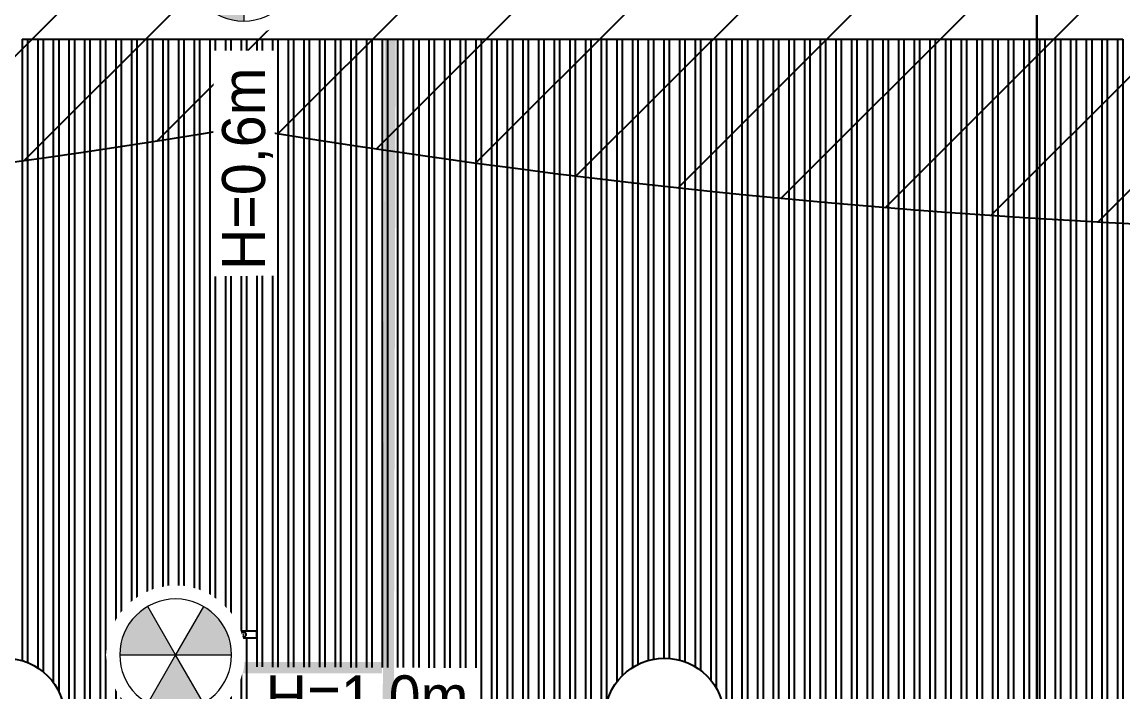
# Model space of a CAD drawing. Header units: millimetres. Extents: x -107267 to 109426, y -98906 to 83910.
# Drawn here: x -4013 to 341, y -2966 to -314 of the extents above; entities that cross this region are included whole.
import ezdxf
from ezdxf.enums import TextEntityAlignment as Align

# ---------------------------------------------------------------- set-up
doc = ezdxf.new("R2010")
doc.units = ezdxf.units.MM
doc.linetypes.add('HIDDEN2', pattern=[0.1875, 0.125, -0.0625])
for name, color, linetype in [('00 - wipout', 1, 'Continuous'), ('00 - ZONA DE PROTEÇÃO', 4, 'Continuous'), ('00 - Zona de proteção 2d', 4, 'Continuous'), ('Left View-MISC', 7, 'Continuous'), ('Top (Plan) View-MISC', 7, 'Continuous')]:
    doc.layers.add(name, color=color, linetype=linetype)
doc.layers.add('00_SPDA_captacao_novo', color=5, linetype='Continuous', lineweight=9)

# ---------------------------------------------------------------- blocks, each defined once
blk = doc.blocks.new('M3G_P_CPTOR AEREO 600')
blk.add_attdef('ALTURA', text='', height=1.7).set_placement((0.739, -2.574), align=Align.TOP_LEFT)
at = {"color": 255, "lineweight": 0}
blk.add_wipeout([(-0.23, 2.19), (-0.68, 2.094), (-1.101, 1.907), (-1.473, 1.636), (-1.781, 1.294), (-2.012, 0.896), (-2.154, 0.458), (-2.202, 0), (-2.154, -0.458), (-2.012, -0.896), (-1.781, -1.294), (-1.473, -1.636), (-1.101, -1.907), (-0.68, -2.094), (-0.23, -2.19), (0.23, -2.19), (0.68, -2.094), (1.101, -1.907), (1.473, -1.636), (1.781, -1.294), (2.012, -0.896), (2.154, -0.458), (2.202, 0), (2.154, 0.458), (2.012, 0.896), (1.781, 1.294), (1.473, 1.636), (1.101, 1.907), (0.68, 2.094), (0.23, 2.19)], dxfattribs=at)
at = {"lineweight": 9}
h = blk.add_hatch(color=256, dxfattribs=at)
h.dxf.hatch_style = 1
h.paths.add_polyline_path([(0.884, 1.532, 0.267949), (-0.884, 1.532), (0, 0)])
h.paths.add_polyline_path([(-1.769, 0, 0.267949), (-0.884, -1.532), (0, 0)])
h.paths.add_polyline_path([(0.884, -1.532, 0.267949), (1.769, 0), (0, 0)])
for p, q in [((0, 0), (-0.884, 1.532)), ((0.884, 1.532), (0, 0)), ((-1.769, 0), (0, 0)), ((0, 0), (-0.884, -1.532)), ((0.884, -1.532), (0, 0)), ((0, 0), (1.769, 0))]:
    blk.add_line(p, q, dxfattribs=at)
blk.add_circle((0, 0), 1.769, dxfattribs=at)
blk = doc.blocks.new('*U481')
at = {"layer": 'Top (Plan) View-MISC', "color": 0, "linetype": 'ByBlock', "lineweight": -2}
for p, q in [((-3992.3, -381.9), (-3951.6, -381.9)), ((-3930.4, -381.9), (-3889.7, -381.9)), ((-3868.5, -381.9), (-3827.8, -381.9)), ((-3806.6, -381.9), (-3765.9, -381.9)), ((-3744.7, -381.9), (-3704, -381.9)), ((-3682.8, -381.9), (-3642.1, -381.9)), ((-3620.9, -381.9), (-3580.2, -381.9)), ((-3559, -381.9), (-3518.3, -381.9)), ((-3497.1, -381.9), (-3456.4, -381.9)), ((-3435.2, -381.9), (-3394.5, -381.9)), ((-3373.3, -381.9), (-3332.6, -381.9)), ((-3311.4, -381.9), (-3270.7, -381.9)), ((-3249.5, -381.9), (-3208.8, -381.9)), ((-3187.6, -381.9), (-3146.9, -381.9)), ((-3125.7, -381.9), (-3085, -381.9)), ((-3063.8, -381.9), (-3023.1, -381.9)), ((-3001.9, -381.9), (-2961.2, -381.9)), ((-2940, -381.9), (-2899.3, -381.9)), ((-2878.1, -381.9), (-2837.4, -381.9)), ((-2816.2, -381.9), (-2775.5, -381.9)), ((-2754.3, -381.9), (-2713.6, -381.9)), ((-2692.4, -381.9), (-2651.7, -381.9)), ((-2630.5, -381.9), (-2589.8, -381.9)), ((-2568.6, -381.9), (-2527.9, -381.9)), ((-2506.7, -381.9), (-2466, -381.9)), ((-2444.8, -381.9), (-2404.1, -381.9)), ((-2382.9, -381.9), (-2342.2, -381.9)), ((-2321, -381.9), (-2280.3, -381.9)), ((-2259.1, -381.9), (-2218.4, -381.9)), ((-2197.2, -381.9), (-2156.5, -381.9)), ((-2135.3, -381.9), (-2094.6, -381.9)), ((-2073.4, -381.9), (-2032.7, -381.9)), ((-2011.5, -381.9), (-1970.8, -381.9)), ((-1949.6, -381.9), (-1908.9, -381.9)), ((-1887.7, -381.9), (-1847, -381.9)), ((-1825.8, -381.9), (-1785.1, -381.9)), ((-1763.9, -381.9), (-1723.2, -381.9)), ((-1702, -381.9), (-1661.3, -381.9)), ((-1640.1, -381.9), (-1599.4, -381.9)), ((-1578.2, -381.9), (-1537.5, -381.9)), ((-1516.3, -381.9), (-1475.6, -381.9)), ((-1454.4, -381.9), (-1413.7, -381.9)), ((-1392.5, -381.9), (-1351.8, -381.9)), ((-1330.6, -381.9), (-1290, -381.9)), ((-1268.7, -381.9), (-1228.1, -381.9)), ((-1206.8, -381.9), (-1166.2, -381.9)), ((-1144.9, -381.9), (-1104.3, -381.9)), ((-1083, -381.9), (-1042.4, -381.9)), ((-1021.1, -381.9), (-980.5, -381.9)), ((-959.2, -381.9), (-918.6, -381.9)), ((-897.4, -381.9), (-856.7, -381.9)), ((-835.5, -381.9), (-794.8, -381.9)), ((-773.6, -381.9), (-732.9, -381.9)), ((-711.7, -381.9), (-671, -381.9)), ((-649.8, -381.9), (-609.1, -381.9)), ((-587.9, -381.9), (-547.2, -381.9)), ((-526, -381.9), (-485.3, -381.9)), ((-464.1, -381.9), (-423.4, -381.9)), ((-402.2, -381.9), (-361.5, -381.9)), ((-340.3, -381.9), (-299.6, -381.9)), ((-278.4, -381.9), (-237.7, -381.9)), ((-216.5, -381.9), (-175.8, -381.9)), ((-154.6, -381.9), (-113.9, -381.9)), ((-92.7, -381.9), (-52, -381.9)), ((-30.8, -381.9), (9.9, -381.9)), ((31.1, -381.9), (71.8, -381.9)), ((93, -381.9), (133.7, -381.9)), ((154.9, -381.9), (195.6, -381.9)), ((216.8, -381.9), (257.5, -381.9)), ((278.7, -381.9), (319.4, -381.9))]:
    blk.add_line(p, q, dxfattribs=at)
blk = doc.blocks.new('*U482')
at = {"layer": 'Top (Plan) View-MISC', "color": 0, "linetype": 'ByBlock', "lineweight": -2}
for p, q in [((-3992.3, -381.9), (-3951.6, -381.9)), ((-3930.4, -381.9), (-3889.7, -381.9)), ((-3868.5, -381.9), (-3827.8, -381.9)), ((-3806.6, -381.9), (-3765.9, -381.9)), ((-3744.7, -381.9), (-3704, -381.9)), ((-3682.8, -381.9), (-3642.1, -381.9)), ((-3620.9, -381.9), (-3580.2, -381.9)), ((-3559, -381.9), (-3518.3, -381.9)), ((-3497.1, -381.9), (-3456.4, -381.9)), ((-3435.2, -381.9), (-3394.5, -381.9)), ((-3373.3, -381.9), (-3332.6, -381.9)), ((-3311.4, -381.9), (-3270.7, -381.9)), ((-3249.5, -381.9), (-3208.8, -381.9)), ((-3187.6, -381.9), (-3146.9, -381.9)), ((-3125.7, -381.9), (-3085, -381.9)), ((-3063.8, -381.9), (-3023.1, -381.9)), ((-3001.9, -381.9), (-2961.2, -381.9)), ((-2940, -381.9), (-2899.3, -381.9)), ((-2878.1, -381.9), (-2837.4, -381.9)), ((-2816.2, -381.9), (-2775.5, -381.9)), ((-2754.3, -381.9), (-2713.6, -381.9)), ((-2692.4, -381.9), (-2651.7, -381.9)), ((-2630.5, -381.9), (-2589.8, -381.9)), ((-2568.6, -381.9), (-2527.9, -381.9)), ((-2506.7, -381.9), (-2466, -381.9)), ((-2444.8, -381.9), (-2404.1, -381.9)), ((-2382.9, -381.9), (-2342.2, -381.9)), ((-2321, -381.9), (-2280.3, -381.9)), ((-2259.1, -381.9), (-2218.4, -381.9)), ((-2197.2, -381.9), (-2156.5, -381.9)), ((-2135.3, -381.9), (-2094.6, -381.9)), ((-2073.4, -381.9), (-2032.7, -381.9)), ((-2011.5, -381.9), (-1970.8, -381.9)), ((-1949.6, -381.9), (-1908.9, -381.9)), ((-1887.7, -381.9), (-1847, -381.9)), ((-1825.8, -381.9), (-1785.1, -381.9)), ((-1763.9, -381.9), (-1723.2, -381.9)), ((-1702, -381.9), (-1661.3, -381.9)), ((-1640.1, -381.9), (-1599.4, -381.9)), ((-1578.2, -381.9), (-1537.5, -381.9)), ((-1516.3, -381.9), (-1475.6, -381.9)), ((-1454.4, -381.9), (-1413.7, -381.9)), ((-1392.5, -381.9), (-1351.8, -381.9)), ((-1330.6, -381.9), (-1290, -381.9)), ((-1268.7, -381.9), (-1228.1, -381.9)), ((-1206.8, -381.9), (-1166.2, -381.9)), ((-1144.9, -381.9), (-1104.3, -381.9)), ((-1083, -381.9), (-1042.4, -381.9)), ((-1021.1, -381.9), (-980.5, -381.9)), ((-959.2, -381.9), (-918.6, -381.9)), ((-897.4, -381.9), (-856.7, -381.9)), ((-835.5, -381.9), (-794.8, -381.9)), ((-773.6, -381.9), (-732.9, -381.9)), ((-711.7, -381.9), (-671, -381.9)), ((-649.8, -381.9), (-609.1, -381.9)), ((-587.9, -381.9), (-547.2, -381.9)), ((-526, -381.9), (-485.3, -381.9)), ((-464.1, -381.9), (-423.4, -381.9)), ((-402.2, -381.9), (-361.5, -381.9)), ((-340.3, -381.9), (-299.6, -381.9)), ((-278.4, -381.9), (-237.7, -381.9)), ((-216.5, -381.9), (-175.8, -381.9)), ((-154.6, -381.9), (-113.9, -381.9)), ((-92.7, -381.9), (-52, -381.9)), ((-30.8, -381.9), (9.9, -381.9)), ((31.1, -381.9), (71.8, -381.9)), ((93, -381.9), (133.7, -381.9)), ((154.9, -381.9), (195.6, -381.9)), ((216.8, -381.9), (257.5, -381.9)), ((278.7, -381.9), (319.4, -381.9))]:
    blk.add_line(p, q, dxfattribs=at)
blk = doc.blocks.new('*U857')
at = {"layer": 'Top (Plan) View-MISC', "color": 0, "linetype": 'ByBlock', "lineweight": -2}
for p, q in [((319.4, -381.9), (319.4, -7621.9)), ((319.4, -381.9), (340.6, -381.9)), ((340.6, -381.9), (340.6, -7621.9))]:
    blk.add_line(p, q, dxfattribs=at)
blk = doc.blocks.new('*U858')
at = {"layer": 'Top (Plan) View-MISC', "color": 0, "linetype": 'ByBlock', "lineweight": -2}
for p, q in [((257.5, -381.9), (257.5, -7621.9)), ((257.5, -381.9), (278.7, -381.9)), ((278.7, -381.9), (278.7, -7621.9))]:
    blk.add_line(p, q, dxfattribs=at)
blk = doc.blocks.new('*U859')
at = {"layer": 'Top (Plan) View-MISC', "color": 0, "linetype": 'ByBlock', "lineweight": -2}
for p, q in [((195.6, -381.9), (195.6, -7621.9)), ((195.6, -381.9), (216.8, -381.9)), ((216.8, -381.9), (216.8, -7621.9))]:
    blk.add_line(p, q, dxfattribs=at)
blk = doc.blocks.new('*U860')
at = {"layer": 'Top (Plan) View-MISC', "color": 0, "linetype": 'ByBlock', "lineweight": -2}
for p, q in [((133.7, -381.9), (133.7, -7621.9)), ((133.7, -381.9), (154.9, -381.9)), ((154.9, -381.9), (154.9, -7621.9))]:
    blk.add_line(p, q, dxfattribs=at)
blk = doc.blocks.new('*U861')
at = {"layer": 'Top (Plan) View-MISC', "color": 0, "linetype": 'ByBlock', "lineweight": -2}
for p, q in [((71.8, -381.9), (71.8, -7621.9)), ((71.8, -381.9), (93, -381.9)), ((93, -381.9), (93, -7621.9))]:
    blk.add_line(p, q, dxfattribs=at)
blk = doc.blocks.new('*U862')
at = {"layer": 'Top (Plan) View-MISC', "color": 0, "linetype": 'ByBlock', "lineweight": -2}
for p, q in [((9.9, -381.9), (9.9, -7621.9)), ((9.9, -381.9), (31.1, -381.9)), ((31.1, -381.9), (31.1, -7621.9))]:
    blk.add_line(p, q, dxfattribs=at)
blk = doc.blocks.new('*U863')
at = {"layer": 'Top (Plan) View-MISC', "color": 0, "linetype": 'ByBlock', "lineweight": -2}
for p, q in [((-52, -381.9), (-52, -7621.9)), ((-52, -381.9), (-30.8, -381.9)), ((-30.8, -381.9), (-30.8, -7621.9))]:
    blk.add_line(p, q, dxfattribs=at)
blk = doc.blocks.new('*U864')
at = {"layer": 'Top (Plan) View-MISC', "color": 0, "linetype": 'ByBlock', "lineweight": -2}
for p, q in [((-113.9, -381.9), (-113.9, -7621.9)), ((-113.9, -381.9), (-92.7, -381.9)), ((-92.7, -381.9), (-92.7, -7621.9))]:
    blk.add_line(p, q, dxfattribs=at)
blk = doc.blocks.new('*U865')
at = {"layer": 'Top (Plan) View-MISC', "color": 0, "linetype": 'ByBlock', "lineweight": -2}
for p, q in [((-175.8, -381.9), (-175.8, -7621.9)), ((-175.8, -381.9), (-154.6, -381.9)), ((-154.6, -381.9), (-154.6, -7621.9))]:
    blk.add_line(p, q, dxfattribs=at)
blk = doc.blocks.new('*U866')
at = {"layer": 'Top (Plan) View-MISC', "color": 0, "linetype": 'ByBlock', "lineweight": -2}
for p, q in [((-237.7, -381.9), (-237.7, -7621.9)), ((-237.7, -381.9), (-216.5, -381.9)), ((-216.5, -381.9), (-216.5, -7621.9))]:
    blk.add_line(p, q, dxfattribs=at)
blk = doc.blocks.new('*U867')
at = {"layer": 'Top (Plan) View-MISC', "color": 0, "linetype": 'ByBlock', "lineweight": -2}
for p, q in [((-299.6, -381.9), (-299.6, -7621.9)), ((-299.6, -381.9), (-278.4, -381.9)), ((-278.4, -381.9), (-278.4, -7621.9))]:
    blk.add_line(p, q, dxfattribs=at)
blk = doc.blocks.new('*U868')
at = {"layer": 'Top (Plan) View-MISC', "color": 0, "linetype": 'ByBlock', "lineweight": -2}
for p, q in [((-361.5, -381.9), (-361.5, -7621.9)), ((-361.5, -381.9), (-340.3, -381.9)), ((-340.3, -381.9), (-340.3, -7621.9))]:
    blk.add_line(p, q, dxfattribs=at)
blk = doc.blocks.new('*U869')
at = {"layer": 'Top (Plan) View-MISC', "color": 0, "linetype": 'ByBlock', "lineweight": -2}
for p, q in [((-423.4, -381.9), (-423.4, -7621.9)), ((-423.4, -381.9), (-402.2, -381.9)), ((-402.2, -381.9), (-402.2, -7621.9))]:
    blk.add_line(p, q, dxfattribs=at)
blk = doc.blocks.new('*U870')
at = {"layer": 'Top (Plan) View-MISC', "color": 0, "linetype": 'ByBlock', "lineweight": -2}
for p, q in [((-485.3, -381.9), (-485.3, -7621.9)), ((-485.3, -381.9), (-464.1, -381.9)), ((-464.1, -381.9), (-464.1, -7621.9))]:
    blk.add_line(p, q, dxfattribs=at)
blk = doc.blocks.new('*U871')
at = {"layer": 'Top (Plan) View-MISC', "color": 0, "linetype": 'ByBlock', "lineweight": -2}
for p, q in [((-547.2, -381.9), (-547.2, -7621.9)), ((-547.2, -381.9), (-526, -381.9)), ((-526, -381.9), (-526, -7621.9))]:
    blk.add_line(p, q, dxfattribs=at)
blk = doc.blocks.new('*U872')
at = {"layer": 'Top (Plan) View-MISC', "color": 0, "linetype": 'ByBlock', "lineweight": -2}
for p, q in [((-609.1, -381.9), (-609.1, -7621.9)), ((-609.1, -381.9), (-587.9, -381.9)), ((-587.9, -381.9), (-587.9, -7621.9))]:
    blk.add_line(p, q, dxfattribs=at)
blk = doc.blocks.new('*U873')
at = {"layer": 'Top (Plan) View-MISC', "color": 0, "linetype": 'ByBlock', "lineweight": -2}
for p, q in [((-671, -381.9), (-671, -7621.9)), ((-671, -381.9), (-649.8, -381.9)), ((-649.8, -381.9), (-649.8, -7621.9))]:
    blk.add_line(p, q, dxfattribs=at)
blk = doc.blocks.new('*U874')
at = {"layer": 'Top (Plan) View-MISC', "color": 0, "linetype": 'ByBlock', "lineweight": -2}
for p, q in [((-732.9, -381.9), (-732.9, -7621.9)), ((-732.9, -381.9), (-711.7, -381.9)), ((-711.7, -381.9), (-711.7, -7621.9))]:
    blk.add_line(p, q, dxfattribs=at)
blk = doc.blocks.new('*U875')
at = {"layer": 'Top (Plan) View-MISC', "color": 0, "linetype": 'ByBlock', "lineweight": -2}
for p, q in [((-794.8, -381.9), (-794.8, -7621.9)), ((-794.8, -381.9), (-773.6, -381.9)), ((-773.6, -381.9), (-773.6, -7621.9))]:
    blk.add_line(p, q, dxfattribs=at)
blk = doc.blocks.new('*U876')
at = {"layer": 'Top (Plan) View-MISC', "color": 0, "linetype": 'ByBlock', "lineweight": -2}
for p, q in [((-856.7, -381.9), (-856.7, -7621.9)), ((-856.7, -381.9), (-835.5, -381.9)), ((-835.5, -381.9), (-835.5, -7621.9))]:
    blk.add_line(p, q, dxfattribs=at)
blk = doc.blocks.new('*U877')
at = {"layer": 'Top (Plan) View-MISC', "color": 0, "linetype": 'ByBlock', "lineweight": -2}
for p, q in [((-918.6, -381.9), (-918.6, -7621.9)), ((-918.6, -381.9), (-897.4, -381.9)), ((-897.4, -381.9), (-897.4, -7621.9))]:
    blk.add_line(p, q, dxfattribs=at)
blk = doc.blocks.new('*U878')
at = {"layer": 'Top (Plan) View-MISC', "color": 0, "linetype": 'ByBlock', "lineweight": -2}
for p, q in [((-980.5, -381.9), (-980.5, -7621.9)), ((-980.5, -381.9), (-959.2, -381.9)), ((-959.2, -381.9), (-959.2, -7621.9))]:
    blk.add_line(p, q, dxfattribs=at)
blk = doc.blocks.new('*U879')
at = {"layer": 'Top (Plan) View-MISC', "color": 0, "linetype": 'ByBlock', "lineweight": -2}
for p, q in [((-1042.4, -381.9), (-1042.4, -7621.9)), ((-1042.4, -381.9), (-1021.1, -381.9)), ((-1021.1, -381.9), (-1021.1, -7621.9))]:
    blk.add_line(p, q, dxfattribs=at)
blk = doc.blocks.new('*U880')
at = {"layer": 'Top (Plan) View-MISC', "color": 0, "linetype": 'ByBlock', "lineweight": -2}
for p, q in [((-1104.3, -381.9), (-1104.3, -7621.9)), ((-1104.3, -381.9), (-1083, -381.9)), ((-1083, -381.9), (-1083, -7621.9))]:
    blk.add_line(p, q, dxfattribs=at)
blk = doc.blocks.new('*U881')
at = {"layer": 'Top (Plan) View-MISC', "color": 0, "linetype": 'ByBlock', "lineweight": -2}
for p, q in [((-1166.2, -381.9), (-1166.2, -3350.9)), ((-1166.2, -381.9), (-1144.9, -381.9)), ((-1144.9, -381.9), (-1144.9, -3350.9))]:
    blk.add_line(p, q, dxfattribs=at)
blk = doc.blocks.new('*U882')
at = {"layer": 'Top (Plan) View-MISC', "color": 0, "linetype": 'ByBlock', "lineweight": -2}
for p, q in [((-1228.1, -381.9), (-1228.1, -3350.9)), ((-1228.1, -381.9), (-1206.8, -381.9)), ((-1206.8, -381.9), (-1206.8, -3350.9))]:
    blk.add_line(p, q, dxfattribs=at)
blk = doc.blocks.new('*U883')
at = {"layer": 'Top (Plan) View-MISC', "color": 0, "linetype": 'ByBlock', "lineweight": -2}
for p, q in [((-1290, -381.9), (-1290, -2918.2)), ((-1290, -381.9), (-1268.7, -381.9)), ((-1268.7, -381.9), (-1268.7, -2948.6))]:
    blk.add_line(p, q, dxfattribs=at)
blk = doc.blocks.new('*U884')
at = {"layer": 'Top (Plan) View-MISC', "color": 0, "linetype": 'ByBlock', "lineweight": -2}
for p, q in [((-1351.8, -381.9), (-1351.8, -2865.1)), ((-1351.8, -381.9), (-1330.6, -381.9)), ((-1330.6, -381.9), (-1330.6, -2879.3))]:
    blk.add_line(p, q, dxfattribs=at)
blk = doc.blocks.new('*U885')
at = {"layer": 'Top (Plan) View-MISC', "color": 0, "linetype": 'ByBlock', "lineweight": -2}
for p, q in [((-1413.7, -381.9), (-1413.7, -2839.4)), ((-1413.7, -381.9), (-1392.5, -381.9)), ((-1392.5, -381.9), (-1392.5, -2845.9))]:
    blk.add_line(p, q, dxfattribs=at)
blk = doc.blocks.new('*U886')
at = {"layer": 'Top (Plan) View-MISC', "color": 0, "linetype": 'ByBlock', "lineweight": -2}
for p, q in [((-1475.6, -381.9), (-1475.6, -2832)), ((-1475.6, -381.9), (-1454.4, -381.9)), ((-1454.4, -381.9), (-1454.4, -2832.6))]:
    blk.add_line(p, q, dxfattribs=at)
blk = doc.blocks.new('*U887')
at = {"layer": 'Top (Plan) View-MISC', "color": 0, "linetype": 'ByBlock', "lineweight": -2}
for p, q in [((-1537.5, -381.9), (-1537.5, -2841)), ((-1537.5, -381.9), (-1516.3, -381.9)), ((-1516.3, -381.9), (-1516.3, -2836))]:
    blk.add_line(p, q, dxfattribs=at)
blk = doc.blocks.new('*U888')
at = {"layer": 'Top (Plan) View-MISC', "color": 0, "linetype": 'ByBlock', "lineweight": -2}
for p, q in [((-1599.4, -381.9), (-1599.4, -2868.9)), ((-1599.4, -381.9), (-1578.2, -381.9)), ((-1578.2, -381.9), (-1578.2, -2856.9))]:
    blk.add_line(p, q, dxfattribs=at)
blk = doc.blocks.new('*U889')
at = {"layer": 'Top (Plan) View-MISC', "color": 0, "linetype": 'ByBlock', "lineweight": -2}
for p, q in [((-1661.3, -381.9), (-1661.3, -2926.1)), ((-1661.3, -381.9), (-1640.1, -381.9)), ((-1640.1, -381.9), (-1640.1, -2901.6))]:
    blk.add_line(p, q, dxfattribs=at)
blk = doc.blocks.new('*U890')
at = {"layer": 'Top (Plan) View-MISC', "color": 0, "linetype": 'ByBlock', "lineweight": -2}
for p, q in [((-1723.2, -381.9), (-1723.2, -7621.9)), ((-1723.2, -381.9), (-1702, -381.9)), ((-1702, -381.9), (-1702, -3011.7))]:
    blk.add_line(p, q, dxfattribs=at)
blk = doc.blocks.new('*U891')
at = {"layer": 'Top (Plan) View-MISC', "color": 0, "linetype": 'ByBlock', "lineweight": -2}
for p, q in [((-1785.1, -381.9), (-1785.1, -7621.9)), ((-1785.1, -381.9), (-1763.9, -381.9)), ((-1763.9, -381.9), (-1763.9, -7621.9))]:
    blk.add_line(p, q, dxfattribs=at)
blk = doc.blocks.new('*U892')
at = {"layer": 'Top (Plan) View-MISC', "color": 0, "linetype": 'ByBlock', "lineweight": -2}
for p, q in [((-1847, -381.9), (-1847, -7621.9)), ((-1847, -381.9), (-1825.8, -381.9)), ((-1825.8, -381.9), (-1825.8, -7621.9))]:
    blk.add_line(p, q, dxfattribs=at)
blk = doc.blocks.new('*U893')
at = {"layer": 'Top (Plan) View-MISC', "color": 0, "linetype": 'ByBlock', "lineweight": -2}
for p, q in [((-1908.9, -381.9), (-1908.9, -7621.9)), ((-1908.9, -381.9), (-1887.7, -381.9)), ((-1887.7, -381.9), (-1887.7, -7621.9))]:
    blk.add_line(p, q, dxfattribs=at)
blk = doc.blocks.new('*U894')
at = {"layer": 'Top (Plan) View-MISC', "color": 0, "linetype": 'ByBlock', "lineweight": -2}
for p, q in [((-1970.8, -381.9), (-1970.8, -7621.9)), ((-1970.8, -381.9), (-1949.6, -381.9)), ((-1949.6, -381.9), (-1949.6, -7621.9))]:
    blk.add_line(p, q, dxfattribs=at)
blk = doc.blocks.new('*U895')
at = {"layer": 'Top (Plan) View-MISC', "color": 0, "linetype": 'ByBlock', "lineweight": -2}
for p, q in [((-2032.7, -381.9), (-2032.7, -7621.9)), ((-2032.7, -381.9), (-2011.5, -381.9)), ((-2011.5, -381.9), (-2011.5, -7621.9))]:
    blk.add_line(p, q, dxfattribs=at)
blk = doc.blocks.new('*U896')
at = {"layer": 'Top (Plan) View-MISC', "color": 0, "linetype": 'ByBlock', "lineweight": -2}
for p, q in [((-2094.6, -381.9), (-2094.6, -7621.9)), ((-2094.6, -381.9), (-2073.4, -381.9)), ((-2073.4, -381.9), (-2073.4, -7621.9))]:
    blk.add_line(p, q, dxfattribs=at)
blk = doc.blocks.new('*U897')
at = {"layer": 'Top (Plan) View-MISC', "color": 0, "linetype": 'ByBlock', "lineweight": -2}
for p, q in [((-2156.5, -381.9), (-2156.5, -7621.9)), ((-2156.5, -381.9), (-2135.3, -381.9)), ((-2135.3, -381.9), (-2135.3, -7621.9))]:
    blk.add_line(p, q, dxfattribs=at)
blk = doc.blocks.new('*U898')
at = {"layer": 'Top (Plan) View-MISC', "color": 0, "linetype": 'ByBlock', "lineweight": -2}
for p, q in [((-2218.4, -381.9), (-2218.4, -7621.9)), ((-2218.4, -381.9), (-2197.2, -381.9)), ((-2197.2, -381.9), (-2197.2, -7621.9))]:
    blk.add_line(p, q, dxfattribs=at)
blk = doc.blocks.new('*U899')
at = {"layer": 'Top (Plan) View-MISC', "color": 0, "linetype": 'ByBlock', "lineweight": -2}
for p, q in [((-2280.3, -381.9), (-2280.3, -7621.9)), ((-2280.3, -381.9), (-2259.1, -381.9)), ((-2259.1, -381.9), (-2259.1, -7621.9))]:
    blk.add_line(p, q, dxfattribs=at)
blk = doc.blocks.new('*U900')
at = {"layer": 'Top (Plan) View-MISC', "color": 0, "linetype": 'ByBlock', "lineweight": -2}
for p, q in [((-2342.2, -381.9), (-2342.2, -7621.9)), ((-2342.2, -381.9), (-2321, -381.9)), ((-2321, -381.9), (-2321, -7621.9))]:
    blk.add_line(p, q, dxfattribs=at)
blk = doc.blocks.new('*U901')
at = {"layer": 'Top (Plan) View-MISC', "color": 0, "linetype": 'ByBlock', "lineweight": -2}
for p, q in [((-2404.1, -381.9), (-2404.1, -7621.9)), ((-2404.1, -381.9), (-2382.9, -381.9)), ((-2382.9, -381.9), (-2382.9, -7621.9))]:
    blk.add_line(p, q, dxfattribs=at)
blk = doc.blocks.new('*U902')
at = {"layer": 'Top (Plan) View-MISC', "color": 0, "linetype": 'ByBlock', "lineweight": -2}
for p, q in [((-2466, -381.9), (-2466, -7621.9)), ((-2466, -381.9), (-2444.8, -381.9)), ((-2444.8, -381.9), (-2444.8, -7621.9))]:
    blk.add_line(p, q, dxfattribs=at)
blk = doc.blocks.new('*U903')
at = {"layer": 'Top (Plan) View-MISC', "color": 0, "linetype": 'ByBlock', "lineweight": -2}
for p, q in [((-2527.9, -381.9), (-2527.9, -7621.9)), ((-2527.9, -381.9), (-2506.7, -381.9)), ((-2506.7, -381.9), (-2506.7, -7621.9))]:
    blk.add_line(p, q, dxfattribs=at)
blk = doc.blocks.new('*U904')
at = {"layer": 'Top (Plan) View-MISC', "color": 0, "linetype": 'ByBlock', "lineweight": -2}
for p, q in [((-2589.8, -381.9), (-2589.8, -7621.9)), ((-2589.8, -381.9), (-2568.6, -381.9)), ((-2568.6, -381.9), (-2568.6, -7621.9))]:
    blk.add_line(p, q, dxfattribs=at)
blk = doc.blocks.new('*U905')
at = {"layer": 'Top (Plan) View-MISC', "color": 0, "linetype": 'ByBlock', "lineweight": -2}
for p, q in [((-2651.7, -381.9), (-2651.7, -7621.9)), ((-2651.7, -381.9), (-2630.5, -381.9)), ((-2630.5, -381.9), (-2630.5, -7621.9))]:
    blk.add_line(p, q, dxfattribs=at)
blk = doc.blocks.new('*U906')
at = {"layer": 'Top (Plan) View-MISC', "color": 0, "linetype": 'ByBlock', "lineweight": -2}
for p, q in [((-2713.6, -381.9), (-2713.6, -7621.9)), ((-2713.6, -381.9), (-2692.4, -381.9)), ((-2692.4, -381.9), (-2692.4, -7621.9))]:
    blk.add_line(p, q, dxfattribs=at)
blk = doc.blocks.new('*U907')
at = {"layer": 'Top (Plan) View-MISC', "color": 0, "linetype": 'ByBlock', "lineweight": -2}
for p, q in [((-2775.5, -381.9), (-2775.5, -7621.9)), ((-2775.5, -381.9), (-2754.3, -381.9)), ((-2754.3, -381.9), (-2754.3, -7621.9))]:
    blk.add_line(p, q, dxfattribs=at)
blk = doc.blocks.new('*U908')
at = {"layer": 'Top (Plan) View-MISC', "color": 0, "linetype": 'ByBlock', "lineweight": -2}
for p, q in [((-2837.4, -381.9), (-2837.4, -7621.9)), ((-2837.4, -381.9), (-2816.2, -381.9)), ((-2816.2, -381.9), (-2816.2, -7621.9))]:
    blk.add_line(p, q, dxfattribs=at)
blk = doc.blocks.new('*U909')
at = {"layer": 'Top (Plan) View-MISC', "color": 0, "linetype": 'ByBlock', "lineweight": -2}
for p, q in [((-2899.3, -381.9), (-2899.3, -7621.9)), ((-2899.3, -381.9), (-2878.1, -381.9)), ((-2878.1, -381.9), (-2878.1, -7621.9))]:
    blk.add_line(p, q, dxfattribs=at)
blk = doc.blocks.new('*U910')
at = {"layer": 'Top (Plan) View-MISC', "color": 0, "linetype": 'ByBlock', "lineweight": -2}
for p, q in [((-2961.2, -381.9), (-2961.2, -7621.9)), ((-2961.2, -381.9), (-2940, -381.9)), ((-2940, -381.9), (-2940, -7621.9))]:
    blk.add_line(p, q, dxfattribs=at)
blk = doc.blocks.new('*U911')
at = {"layer": 'Top (Plan) View-MISC', "color": 0, "linetype": 'ByBlock', "lineweight": -2}
for p, q in [((-3023.1, -381.9), (-3023.1, -7621.9)), ((-3023.1, -381.9), (-3001.9, -381.9)), ((-3001.9, -381.9), (-3001.9, -7621.9))]:
    blk.add_line(p, q, dxfattribs=at)
blk = doc.blocks.new('*U912')
at = {"layer": 'Top (Plan) View-MISC', "color": 0, "linetype": 'ByBlock', "lineweight": -2}
for p, q in [((-3085, -381.9), (-3085, -7621.9)), ((-3085, -381.9), (-3063.8, -381.9)), ((-3063.8, -381.9), (-3063.8, -7621.9))]:
    blk.add_line(p, q, dxfattribs=at)
blk = doc.blocks.new('*U913')
at = {"layer": 'Top (Plan) View-MISC', "color": 0, "linetype": 'ByBlock', "lineweight": -2}
for p, q in [((-3146.9, -381.9), (-3146.9, -2723.7)), ((-3146.9, -381.9), (-3125.7, -381.9)), ((-3125.7, -381.9), (-3125.7, -2723.7)), ((-3146.9, -2752.2), (-3146.9, -7621.9)), ((-3125.7, -2752.2), (-3125.7, -7613.3))]:
    blk.add_line(p, q, dxfattribs=at)
blk = doc.blocks.new('*U914')
at = {"layer": 'Top (Plan) View-MISC', "color": 0, "linetype": 'ByBlock', "lineweight": -2}
for p, q in [((-3208.8, -381.9), (-3208.8, -7621.9)), ((-3208.8, -381.9), (-3187.6, -381.9)), ((-3187.6, -381.9), (-3187.6, -2723.7)), ((-3187.6, -2752.2), (-3187.6, -7621.9))]:
    blk.add_line(p, q, dxfattribs=at)
blk = doc.blocks.new('*U915')
at = {"layer": 'Top (Plan) View-MISC', "color": 0, "linetype": 'ByBlock', "lineweight": -2}
for p, q in [((-3270.7, -381.9), (-3270.7, -4305.4)), ((-3270.7, -381.9), (-3249.5, -381.9)), ((-3249.5, -381.9), (-3249.5, -4305.4))]:
    blk.add_line(p, q, dxfattribs=at)
blk = doc.blocks.new('*U916')
at = {"layer": 'Top (Plan) View-MISC', "color": 0, "linetype": 'ByBlock', "lineweight": -2}
for p, q in [((-3332.6, -381.9), (-3332.6, -3974.2)), ((-3332.6, -381.9), (-3311.4, -381.9)), ((-3311.4, -381.9), (-3311.4, -4305.4))]:
    blk.add_line(p, q, dxfattribs=at)
blk = doc.blocks.new('*U917')
at = {"layer": 'Top (Plan) View-MISC', "color": 0, "linetype": 'ByBlock', "lineweight": -2}
for p, q in [((-3394.5, -381.9), (-3394.5, -3858)), ((-3394.5, -381.9), (-3373.3, -381.9)), ((-3373.3, -381.9), (-3373.3, -3883))]:
    blk.add_line(p, q, dxfattribs=at)
blk = doc.blocks.new('*U918')
at = {"layer": 'Top (Plan) View-MISC', "color": 0, "linetype": 'ByBlock', "lineweight": -2}
for p, q in [((-3456.4, -381.9), (-3456.4, -3812.3)), ((-3456.4, -381.9), (-3435.2, -381.9)), ((-3435.2, -381.9), (-3435.2, -3824.5))]:
    blk.add_line(p, q, dxfattribs=at)
blk = doc.blocks.new('*U919')
at = {"layer": 'Top (Plan) View-MISC', "color": 0, "linetype": 'ByBlock', "lineweight": -2}
for p, q in [((-3518.3, -381.9), (-3518.3, -3790.8)), ((-3518.3, -381.9), (-3497.1, -381.9)), ((-3497.1, -381.9), (-3497.1, -3796))]:
    blk.add_line(p, q, dxfattribs=at)
blk = doc.blocks.new('*U920')
at = {"layer": 'Top (Plan) View-MISC', "color": 0, "linetype": 'ByBlock', "lineweight": -2}
for p, q in [((-3580.2, -381.9), (-3580.2, -3787)), ((-3580.2, -381.9), (-3559, -381.9)), ((-3559, -381.9), (-3559, -3786.5))]:
    blk.add_line(p, q, dxfattribs=at)
blk = doc.blocks.new('*U921')
at = {"layer": 'Top (Plan) View-MISC', "color": 0, "linetype": 'ByBlock', "lineweight": -2}
for p, q in [((-3642.1, -381.9), (-3642.1, -3799.7)), ((-3642.1, -381.9), (-3620.9, -381.9)), ((-3620.9, -381.9), (-3620.9, -3793.4))]:
    blk.add_line(p, q, dxfattribs=at)
blk = doc.blocks.new('*U922')
at = {"layer": 'Top (Plan) View-MISC', "color": 0, "linetype": 'ByBlock', "lineweight": -2}
for p, q in [((-3704, -381.9), (-3704, -3832.4)), ((-3704, -381.9), (-3682.8, -381.9)), ((-3682.8, -381.9), (-3682.8, -3818.5))]:
    blk.add_line(p, q, dxfattribs=at)
blk = doc.blocks.new('*U923')
at = {"layer": 'Top (Plan) View-MISC', "color": 0, "linetype": 'ByBlock', "lineweight": -2}
for p, q in [((-3765.9, -381.9), (-3765.9, -3900)), ((-3765.9, -381.9), (-3744.7, -381.9)), ((-3744.7, -381.9), (-3744.7, -3870.5))]:
    blk.add_line(p, q, dxfattribs=at)
blk = doc.blocks.new('*U924')
at = {"layer": 'Top (Plan) View-MISC', "color": 0, "linetype": 'ByBlock', "lineweight": -2}
for p, q in [((-3827.8, -381.9), (-3827.8, -7621.9)), ((-3827.8, -381.9), (-3806.6, -381.9)), ((-3806.6, -381.9), (-3806.6, -7621.9))]:
    blk.add_line(p, q, dxfattribs=at)
blk = doc.blocks.new('*U925')
at = {"layer": 'Top (Plan) View-MISC', "color": 0, "linetype": 'ByBlock', "lineweight": -2}
for p, q in [((-3889.7, -381.9), (-3889.7, -2928)), ((-3889.7, -381.9), (-3868.5, -381.9)), ((-3868.5, -381.9), (-3868.5, -2962.7))]:
    blk.add_line(p, q, dxfattribs=at)
blk = doc.blocks.new('*U926')
at = {"layer": 'Top (Plan) View-MISC', "color": 0, "linetype": 'ByBlock', "lineweight": -2}
for p, q in [((-3951.6, -381.9), (-3951.6, -2869.8)), ((-3951.6, -381.9), (-3930.4, -381.9)), ((-3930.4, -381.9), (-3930.4, -2885.3))]:
    blk.add_line(p, q, dxfattribs=at)
blk = doc.blocks.new('*U927')
at = {"layer": 'Top (Plan) View-MISC', "color": 0, "linetype": 'ByBlock', "lineweight": -2}
for p, q in [((-4013.5, -381.9), (-4013.5, -2841.5)), ((-4013.5, -381.9), (-3992.3, -381.9)), ((-3992.3, -381.9), (-3992.3, -2848.8))]:
    blk.add_line(p, q, dxfattribs=at)
blk = doc.blocks.new('*U1140')
at = {"layer": 'Top (Plan) View-MISC', "color": 0, "linetype": 'ByBlock', "lineweight": -2}
blk.add_circle((-4079.9, -3068.3), 236.4, dxfattribs=at)
at = {"layer": 'Top (Plan) View-MISC', "color": 0, "linetype": 'ByBlock', "lineweight": -2, "extrusion": (0, 0, -1)}
blk.add_circle((4079.9, -3068.3), 0.344, dxfattribs=at)
blk = doc.blocks.new('*U1154')
at = {"layer": 'Top (Plan) View-MISC', "color": 0, "linetype": 'ByBlock', "lineweight": -2}
blk.add_circle((-1472.5, -3068.3), 236.4, dxfattribs=at)
at = {"layer": 'Top (Plan) View-MISC', "color": 0, "linetype": 'ByBlock', "lineweight": -2, "extrusion": (0, 0, -1)}
blk.add_circle((1472.5, -3068.3), 0.344, dxfattribs=at)
blk = doc.blocks.new('*U1167')
at = {"layer": 'Top (Plan) View-MISC', "color": 0, "linetype": 'ByBlock', "lineweight": -2}
blk.add_circle((-3138.2, -2737.7), 10, dxfattribs=at)
at = {"layer": 'Top (Plan) View-MISC', "color": 0, "linetype": 'ByBlock', "lineweight": -2, "extrusion": (0, 0, -1)}
blk.add_circle((3138.2, -2737.7), 0.209, dxfattribs=at)
blk = doc.blocks.new('*U1168')
at = {"layer": 'Top (Plan) View-MISC', "color": 0, "linetype": 'ByBlock', "lineweight": -2}
for p, q in [((-3189.4, -2752.2), (-3189.4, -2723.7)), ((-3189.4, -2723.7), (-3086.5, -2723.7)), ((-3086.5, -2723.7), (-3086.5, -2752.2)), ((-3086.5, -2752.2), (-3189.4, -2752.2))]:
    blk.add_line(p, q, dxfattribs=at)
blk = doc.blocks.new('*U1169')
at = {"layer": 'Top (Plan) View-MISC', "color": 0, "linetype": 'ByBlock', "lineweight": -2}
blk.add_circle((-3138.2, -2737.7), 10, dxfattribs=at)
blk = doc.blocks.new('*U2005')
at = {"layer": 'Left View-MISC', "color": 0, "linetype": 'ByBlock', "lineweight": -2}
for p, q in [((0, 138.1, 3450), (0, -10569.9, 3450)), ((0, 138.1, 4300), (0, -10569.9, 4300))]:
    blk.add_line(p, q, dxfattribs=at)
blk = doc.blocks.new('*U2006')
at = {"layer": 'Left View-MISC', "color": 0, "linetype": 'ByBlock', "lineweight": -2}
for p, q in [((0, -19130.6), (0, 4664.7)), ((0, -19130.6, -100), (0, 4664.7, -100))]:
    blk.add_line(p, q, dxfattribs=at)
blk = doc.blocks.new('*U2079')
at = {"layer": 'Left View-MISC', "color": 0, "linetype": 'ByBlock', "lineweight": -2}
for p, q in [((0, -7621.9, 5300), (0, 138.1, 4300)), ((0, 138.1, 4300), (0, -10569.9, 4300))]:
    blk.add_line(p, q, dxfattribs=at)
blk = doc.blocks.new('*U2136')
at = {"layer": 'Left View-MISC', "color": 0, "linetype": 'ByBlock', "lineweight": -2}
for p, q in [((0, -1765, 4545.2), (0, -1754.2, 4785.1)), ((0, -1806.6, 4647.6), (0, -1784.8, 4547.8)), ((0, -1836.7, 4785.1), (0, -1806.6, 4647.6)), ((0, -1999.9, 4785.1), (0, -2029.9, 4647.6)), ((0, -2029.9, 4647.6), (0, -2044.4, 4581.2)), ((0, -2082.4, 4785.1), (0, -2073.4, 4585))]:
    blk.add_line(p, q, dxfattribs=at)
for points, knots in [([(0, -1754.2, 4785.1), (0, -1754.2, 4785.1), (0, -1754.2, 4785.1), (0, -1754.4, 4785.1), (0, -1756.4, 4785.1), (0, -1761.1, 4785.1), (0, -1762.6, 4785.1), (0, -1764.2, 4785.1)], [-427.549282, -427.549282, -427.549282, -427.549282, -425.029964, -425.029964, -376.403316, -376.403316, -358.71735, -358.71735, -358.71735, -358.71735]), ([(0, -1884, 4785.1), (0, -1887.7, 4785.1), (0, -1891.6, 4785.1), (0, -1903.4, 4785.1), (0, -1911.4, 4785.1), (0, -1928.2, 4785.1), (0, -1936.5, 4785.1), (0, -1947.2, 4785.1), (0, -1950, 4785.1), (0, -1952.6, 4785.1)], [-496.403837, -496.403837, -496.403837, -496.403837, -471.45592, -471.45592, -425.029964, -425.029964, -376.403316, -376.403316, -358.71735, -358.71735, -358.71735, -358.71735]), ([(0, -2072.4, 4785.1), (0, -2074.7, 4785.1), (0, -2076.6, 4785.1), (0, -2080.9, 4785.1), (0, -2082.4, 4785.1), (0, -2082.4, 4785.1)], [-496.403837, -496.403837, -496.403837, -496.403837, -471.45592, -471.45592, -427.549282, -427.549282, -427.549282, -427.549282])]:
    blk.add_open_spline(points, degree=3, knots=knots, dxfattribs=at)
blk = doc.blocks.new('*U2137')
at = {"layer": 'Left View-MISC', "color": 0, "linetype": 'ByBlock', "lineweight": -2}
for p, q in [((0, -1827.2, 5181.6), (0, -1760.4, 5181.6)), ((0, -1760.4, 4785.1), (0, -1760.4, 5181.6)), ((0, -1884, 4785.1), (0, -1764.2, 4785.1)), ((0, -2076.2, 5181.6), (0, -1839.3, 5181.6)), ((0, -2072.4, 4785.1), (0, -1952.6, 4785.1)), ((0, -2076.2, 4785.1), (0, -2076.2, 5137.1)), ((0, -2076.2, 5153.3), (0, -2076.2, 5181.6))]:
    blk.add_line(p, q, dxfattribs=at)
blk = doc.blocks.new('*U2138')
at = {"layer": 'Left View-MISC', "color": 0, "linetype": 'ByBlock', "lineweight": -2}
for p, q in [((0, -1918.3, 5237.3), (0, -1681.9, 5237.3)), ((0, -1917.9, 5329.2), (0, -1681.9, 5237.3)), ((0, -1917.9, 5329.2), (0, -1918.3, 5329.2)), ((0, -1918.3, 5329.2), (0, -1918.6, 5329.2)), ((0, -2154.7, 5237.3), (0, -1918.3, 5237.3)), ((0, -1918.6, 5329.2), (0, -2154.7, 5237.3))]:
    blk.add_line(p, q, dxfattribs=at)
blk = doc.blocks.new('*U2139')
at = {"layer": 'Left View-MISC', "color": 0, "linetype": 'ByBlock', "lineweight": -2}
for p, q in [((0, -1818.6, 5237.3), (0, -1834.4, 5135.1)), ((0, -1827.2, 5181.6), (0, -1818.7, 5236.7)), ((0, -1843.9, 5135.1), (0, -1828.2, 5237.3)), ((0, -1830.7, 5237.3), (0, -1843.9, 5151.4)), ((0, -2076.1, 5153), (0, -2102.1, 5237.3)), ((0, -2107.1, 5237.3), (0, -2076.1, 5136.8))]:
    blk.add_line(p, q, dxfattribs=at)
blk = doc.blocks.new('*U2140')
at = {"layer": 'Left View-MISC', "color": 0, "linetype": 'ByBlock', "lineweight": -2}
for p, q in [((0, -1862.1, 5221.1), (0, -1974.5, 5221.1)), ((0, -1862.1, 5181.6), (0, -1862.1, 5221.1)), ((0, -1974.5, 5181.6), (0, -1974.5, 5221.1))]:
    blk.add_line(p, q, dxfattribs=at)
blk = doc.blocks.new('*U2143')
at = {"layer": 'Left View-MISC', "color": 0, "linetype": 'ByBlock', "lineweight": -2}
for p, q in [((0, -2915, 4693.4), (0, -2904.2, 4933.4)), ((0, -2956.6, 4796), (0, -2934.8, 4696)), ((0, -2986.7, 4933.4), (0, -2956.6, 4796)), ((0, -3149.9, 4933.4), (0, -3179.9, 4796)), ((0, -3179.9, 4796), (0, -3194.5, 4729.5)), ((0, -3232.4, 4933.4), (0, -3223.4, 4733.2))]:
    blk.add_line(p, q, dxfattribs=at)
for points, knots in [([(0, -2904.2, 4933.4), (0, -2904.2, 4933.4), (0, -2904.2, 4933.4), (0, -2904.4, 4933.4), (0, -2906.4, 4933.4), (0, -2911.1, 4933.4), (0, -2912.6, 4933.4), (0, -2914.2, 4933.4)], [-427.549282, -427.549282, -427.549282, -427.549282, -425.029964, -425.029964, -376.403316, -376.403316, -358.71735, -358.71735, -358.71735, -358.71735]), ([(0, -3034, 4933.4), (0, -3037.7, 4933.4), (0, -3041.6, 4933.4), (0, -3053.4, 4933.4), (0, -3061.4, 4933.4), (0, -3078.2, 4933.4), (0, -3086.5, 4933.4), (0, -3097.2, 4933.4), (0, -3100, 4933.4), (0, -3102.6, 4933.4)], [-496.403837, -496.403837, -496.403837, -496.403837, -471.45592, -471.45592, -425.029964, -425.029964, -376.403316, -376.403316, -358.71735, -358.71735, -358.71735, -358.71735]), ([(0, -3222.4, 4933.4), (0, -3224.7, 4933.4), (0, -3226.6, 4933.4), (0, -3230.9, 4933.4), (0, -3232.4, 4933.4), (0, -3232.4, 4933.4)], [-496.403837, -496.403837, -496.403837, -496.403837, -471.45592, -471.45592, -427.549282, -427.549282, -427.549282, -427.549282])]:
    blk.add_open_spline(points, degree=3, knots=knots, dxfattribs=at)
blk = doc.blocks.new('*U2144')
at = {"layer": 'Left View-MISC', "color": 0, "linetype": 'ByBlock', "lineweight": -2}
for p, q in [((0, -3226.2, 5329.9), (0, -2910.4, 5329.9)), ((0, -2910.4, 4933.4), (0, -2910.4, 5329.9)), ((0, -3034, 4933.4), (0, -2914.2, 4933.4)), ((0, -3222.4, 4933.4), (0, -3102.6, 4933.4)), ((0, -3226.2, 4933.4), (0, -3226.2, 5329.9))]:
    blk.add_line(p, q, dxfattribs=at)
blk = doc.blocks.new('*U2145')
at = {"layer": 'Left View-MISC', "color": 0, "linetype": 'ByBlock', "lineweight": -2}
for p, q in [((0, -3068.3, 5441.7), (0, -2831.9, 5441.7)), ((0, -3067.9, 5533.7), (0, -2831.9, 5441.7)), ((0, -3067.9, 5533.7), (0, -3068.3, 5533.7)), ((0, -3068.3, 5533.7), (0, -3068.6, 5533.7)), ((0, -3304.7, 5441.7), (0, -3068.3, 5441.7)), ((0, -3068.6, 5533.7), (0, -3304.7, 5441.7))]:
    blk.add_line(p, q, dxfattribs=at)
blk = doc.blocks.new('*U2158')
at = {"layer": 'Left View-MISC', "color": 0, "linetype": 'ByBlock', "lineweight": -2}
for p, q in [((0, -2257.7, 5464.2), (0, -2237.7, 5464.2)), ((0, -2237.7, 4606.2), (0, -2237.7, 5464.2)), ((0, -2257.7, 4608.7), (0, -2257.7, 5464.2))]:
    blk.add_line(p, q, dxfattribs=at)
blk = doc.blocks.new('*U2160')
at = {"layer": 'Left View-MISC', "color": 0, "linetype": 'ByBlock', "lineweight": -2}
for p, q in [((0, -2247.5, 5477.9), (0, -2237.7, 5464.2)), ((0, -2247.5, 5477.9), (0, -2247.7, 5477.9)), ((0, -2247.7, 5477.9), (0, -2247.9, 5477.9)), ((0, -2247.9, 5477.9), (0, -2257.7, 5464.2))]:
    blk.add_line(p, q, dxfattribs=at)
blk = doc.blocks.new('*U2165')
at = {"layer": 'Left View-MISC', "color": 0, "linetype": 'ByBlock', "lineweight": -2}
for p, q in [((0, -2737.5, 5542), (0, -2727.7, 5528.3)), ((0, -2737.5, 5542), (0, -2737.7, 5542)), ((0, -2737.7, 5542), (0, -2737.9, 5542)), ((0, -2737.9, 5542), (0, -2747.7, 5528.3))]:
    blk.add_line(p, q, dxfattribs=at)
blk = doc.blocks.new('*U2167')
at = {"layer": 'Left View-MISC', "color": 0, "linetype": 'ByBlock', "lineweight": -2}
for p, q in [((0, -2747.7, 5528.3), (0, -2727.7, 5528.3)), ((0, -2727.7, 4669.3), (0, -2727.7, 5528.3)), ((0, -2747.7, 4671.9), (0, -2747.7, 5528.3))]:
    blk.add_line(p, q, dxfattribs=at)

msp = doc.modelspace()

# ---------------------------------------------------------------- hatches: boundary and pattern name
at = {"layer": '00 - ZONA DE PROTEÇÃO'}
h = msp.add_hatch(dxfattribs=at)
h.set_pattern_fill('ANSI31', color=256, scale=100)
h.paths.add_polyline_path([(-13707.5, -10990.4, -0.186516), (-13820.6, -14966.5, 0.414214), (-13179.3, -15607.9, -0.104933), (-3151, -15607.9, -0.09784), (6816.5, -15607.9, -0.097708), (16816.5, -15607.9, -0.143023), (23528.8, -15599.5, 0.414214), (24170.1, -14958.2, -0.142426), (24170.1, -7613.3, -0.10484), (23957.5, 478.5, 0.414214), (23316.2, 1119.8, -0.093557), (16807.7, 577.3, -0.082777), (6855.7, 562.6, -0.082236), (-3141.3, 575.6, -0.08359), (-13132.3, 575.6, -0.101166), (-21195.5, 556.2, 0.414214), (-21836.8, -85.1, -0.113967), (-21836.8, -7622.3, -0.301912), (-21836.8, -10478, 0.414214), (-21195.5, -11119.4, -0.128973)])
h.paths.add_polyline_path([(-20156.9, -9561, 0.142702), (-20481.7, -7424.5, 0.092198), (-20379.7, -831.6, 0.088905), (-13141.3, -732.3, 0.083475), (-3150.3, -732.3, 0.082902), (6855.6, -738.1, 0.108059), (16863.1, -739.3, 0.098139), (22506.3, -522.8, 0.085608), (22847, -7584.3, 0.113812), (22635.2, -14069.1, 0.112262), (16761.1, -14291.3, 0.092477), (6816.6, -14301.6, 0.093024), (-3142, -14299.9, 0.090083), (-12232.6, -14126.3, 0.160127), (-12766.5, -9913.6, 0.116887)], flags=16)

# ---------------------------------------------------------------- linework, layer by layer
at = {"layer": '00 - ZONA DE PROTEÇÃO', "elevation": 6590}
msp.add_lwpolyline([(-20379.7, -831.6, -0.092198), (-20481.7, -7424.5, -0.142702), (-20156.9, -9561, -0.116887), (-12766.5, -9913.6, -0.160127), (-12232.6, -14126.3, -0.090083), (-3142, -14299.9, -0.093024), (6816.6, -14301.6, -0.092477), (16761.1, -14291.3, -0.112262), (22635.2, -14069.1, -0.113812), (22847, -7584.3, -0.085608), (22506.3, -522.8, -0.098139), (16863.1, -739.3, -0.108059), (6855.6, -738.1, -0.082902), (-3150.3, -732.3, -0.083475), (-13141.3, -732.3, -0.088905)], format="xyb", close=True, dxfattribs=at)
at = {"layer": '00 - Zona de proteção 2d', "extrusion": (1, 0, 0)}
for centre in [(23910.4, 59940.5), (13599.9, 63347.3), (6551.6, 64750.9), (5290.6, 65002.5), (3265.3, 65262.6), (-20443.6, 64725), (-21190, 64596.4), (-38906, 59988.8)]:
    msp.add_circle(centre, 60000, dxfattribs=at)

# ---------------------------------------------------------------- block references
at = {"layer": 'Left View-MISC'}
for name in ['*U2006', '*U2005', '*U2079', '*U2138', '*U2136', '*U2137', '*U2139', '*U2140', '*U2160', '*U2165', '*U2145', '*U2143', '*U2144']:
    msp.add_blockref(name, (0, 0), dxfattribs=at)
at = {"layer": 'Left View-MISC', "color": 5}
for name in ['*U2158', '*U2167']:
    msp.add_blockref(name, (0, 0), dxfattribs=at)
at = {"layer": 'Top (Plan) View-MISC'}
for name in ['*U482', '*U481', '*U927', '*U926', '*U925', '*U924', '*U923', '*U922', '*U921', '*U920', '*U919', '*U918', '*U917', '*U916', '*U915', '*U914', '*U913', '*U912', '*U911', '*U910', '*U909', '*U908', '*U907', '*U906', '*U905', '*U904', '*U903', '*U902', '*U901', '*U900', '*U899', '*U898', '*U897', '*U896', '*U895', '*U894', '*U893', '*U892', '*U891', '*U890', '*U889', '*U888', '*U887', '*U886', '*U885', '*U884', '*U883', '*U882', '*U881', '*U880', '*U879', '*U878', '*U877', '*U876', '*U875', '*U874', '*U873', '*U872', '*U871', '*U870', '*U869', '*U868', '*U867', '*U866', '*U865', '*U864', '*U863', '*U862', '*U861', '*U860', '*U859', '*U858', '*U857', '*U1168', '*U1167', '*U1169', '*U1140', '*U1154']:
    msp.add_blockref(name, (0, 0), dxfattribs=at)

# ---------------------------------------------------------------- next in the draw order: wipeouts: each hides what was drawn before it
msp.add_wipeout([(-3259.3, -1320.4), (-3255.5, -427.9), (-3013.7, -427.9), (-3016.9, -1318)]).translate(0, 0, 13180).dxf.layer = '00 - wipout'
msp.add_wipeout([(-3093.1, -2867.2), (-2200.6, -2870.9), (-2200.6, -3112.7), (-3090.7, -3109.6)]).dxf.layer = '00 - wipout'

# ---------------------------------------------------------------- next in the draw order: linework, layer by layer
at = {"layer": '00_SPDA_captacao_novo', "linetype": 'HIDDEN2', "lineweight": -2, "ltscale": 2750, "const_width": 43.8}
for points in [[(-2557.6, -381.9), (-2568.6, -4373.1)], [(-2589.8, -2869.3), (-3146.9, -2869.3)]]:
    msp.add_lwpolyline(points, dxfattribs=at)

# ---------------------------------------------------------------- next in the draw order: block references
at = {"layer": '00_SPDA_captacao_novo'}
ref = msp.add_blockref('M3G_P_CPTOR AEREO 600', (-3136.9, -90.5, 6590), dxfattribs=dict(at, xscale=125, yscale=125, zscale=125, rotation=269.9999999999999))
ref.add_attrib('ALTURA', 'H=0,6m', dxfattribs={"layer": '0', "height": 170, "rotation": 90}).set_placement((-3222.4, -1296.4, 6590), align=Align.TOP_LEFT)

# ---------------------------------------------------------------- next in the draw order: block references
ref = msp.add_blockref('M3G_P_CPTOR AEREO 600', (-3406, -2818.7), dxfattribs=dict(at, xscale=-125, yscale=125, zscale=125, rotation=180))
ref.add_attrib('ALTURA', 'H=1,0m', dxfattribs={"layer": '0', "height": 170}).set_placement((-3050.1, -2899.9, -6590), align=Align.TOP_LEFT)

doc.saveas('drawing.dxf')
